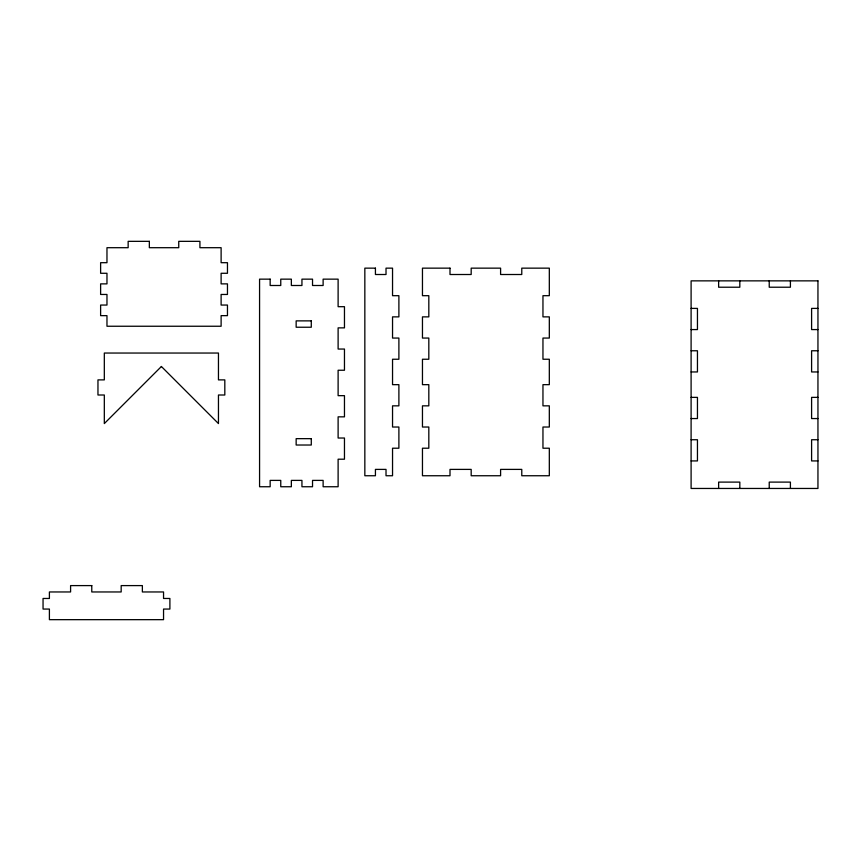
<?xml version="1.0" encoding="UTF-8"?>
<svg xmlns="http://www.w3.org/2000/svg" width="861" height="861" viewBox="0 0 861 861"><rect width="100%" height="100%" fill="white"/><g stroke="black" fill="none" stroke-linecap="round" stroke-linejoin="round"><path stroke-width="1.29" d="M691.103 308.399L697.453 308.399L697.453 329.58L691.103 329.58M817.95 308.399L811.6 308.399L811.6 329.58L817.95 329.58M691.103 350.771L697.453 350.771L697.453 371.952L691.103 371.952M817.95 350.771L811.6 350.771L811.6 371.952L817.95 371.952M691.103 397.373L697.453 397.373L697.453 418.554L691.103 418.554M817.95 397.373L811.6 397.373L811.6 418.554L817.95 418.554M691.103 439.734L697.453 439.734L697.453 460.926L691.103 460.926M817.95 439.734L811.6 439.734L811.6 460.926L817.95 460.926M790.409 280.858L790.409 287.219L769.228 287.219L769.228 280.858M790.409 488.456L790.409 482.106L769.228 482.106L769.228 488.456M739.825 280.858L739.825 287.219L718.634 287.219L718.634 280.858M739.825 488.456L739.825 482.106L718.634 482.106L718.634 488.456M161.394 366.495L104.321 423.569L104.321 395.005L97.96 395.005L97.96 379.884L104.321 379.884L104.321 353.042L218.457 353.042L218.457 379.884L224.818 379.884L224.818 395.005L218.457 395.005L218.457 423.569L161.394 366.495M149.34 241.338L128.149 241.338L128.149 247.699L106.968 247.699L106.968 262.691L100.619 262.691L100.619 273.281L106.968 273.281L106.968 283.872L100.619 283.872L100.619 294.462L106.968 294.462L106.968 305.052L100.619 305.052L100.619 315.643L106.968 315.643L106.968 326.244L221.116 326.244L221.116 315.643L227.465 315.643L227.465 305.052L221.116 305.052L221.116 294.462L227.465 294.462L227.465 283.872L221.116 283.872L221.116 273.281L227.465 273.281L227.465 262.691L221.116 262.691L221.116 247.699L199.924 247.699L199.924 241.338L178.744 241.338L178.744 247.699L149.34 247.699L149.34 241.338M375.428 268.148L364.838 268.148L364.838 475.746L375.428 475.746L375.428 469.396L386.019 469.396L386.019 475.746L392.541 475.746L392.541 448.215L398.891 448.215L398.891 427.024L392.541 427.024L392.541 405.843L398.891 405.843L398.891 384.663L392.541 384.663L392.541 359.241L398.891 359.241L398.891 338.061L392.541 338.061L392.541 316.87L398.891 316.87L398.891 295.689L392.541 295.689L392.541 268.148L386.019 268.148L386.019 274.508L375.428 274.508L375.428 268.148M450.002 268.148L422.46 268.148L422.46 295.689L428.821 295.689L428.821 316.87L422.46 316.87L422.46 338.061L428.821 338.061L428.821 359.241L422.46 359.241L422.46 384.663L428.821 384.663L428.821 405.843L422.46 405.843L422.46 427.024L428.821 427.024L428.821 448.215L422.46 448.215L422.46 475.746L450.002 475.746L450.002 469.396L471.182 469.396L471.182 475.746L500.596 475.746L500.596 469.396L521.777 469.396L521.777 475.746L549.318 475.746L549.318 448.215L542.957 448.215L542.957 427.024L549.318 427.024L549.318 405.843L542.957 405.843L542.957 384.663L549.318 384.663L549.318 359.241L542.957 359.241L542.957 338.061L549.318 338.061L549.318 316.87L542.957 316.87L542.957 295.689L549.318 295.689L549.318 268.148L521.777 268.148L521.777 274.508L500.596 274.508L500.596 268.148L471.182 268.148L471.182 274.508L450.002 274.508L450.002 268.148M270.16 279.147L259.57 279.147L259.57 486.745L270.16 486.745L270.16 480.395L280.761 480.395L280.761 486.745L291.352 486.745L291.352 480.395L301.942 480.395L301.942 486.745L312.532 486.745L312.532 480.395L323.123 480.395L323.123 486.745L338.115 486.745L338.115 459.204L344.465 459.204L344.465 438.023L338.115 438.023L338.115 416.842L344.465 416.842L344.465 395.662L338.115 395.662L338.115 370.241L344.465 370.241L344.465 349.049L338.115 349.049L338.115 327.869L344.465 327.869L344.465 306.688L338.115 306.688L338.115 279.147L323.123 279.147L323.123 285.497L312.532 285.497L312.532 279.147L301.942 279.147L301.942 285.497L291.352 285.497L291.352 279.147L280.761 279.147L280.761 285.497L270.16 285.497L270.16 279.147M817.95 280.858L691.103 280.858L691.103 488.456L817.95 488.456L817.95 280.858M311.284 320.873L296.152 320.873L296.152 327.234L311.284 327.234L311.284 320.873M311.284 438.658L296.152 438.658L296.152 445.019L311.284 445.019L311.284 438.658M91.772 585.598L70.591 585.598L70.591 591.959L49.4 591.959L49.4 598.47L43.05 598.47L43.05 609.061L49.4 609.061L49.4 619.662L163.547 619.662L163.547 609.061L169.897 609.061L169.897 598.47L163.547 598.47L163.547 591.959L142.366 591.959L142.366 585.598L121.175 585.598L121.175 591.959L91.772 591.959L91.772 585.598"/></g></svg>
